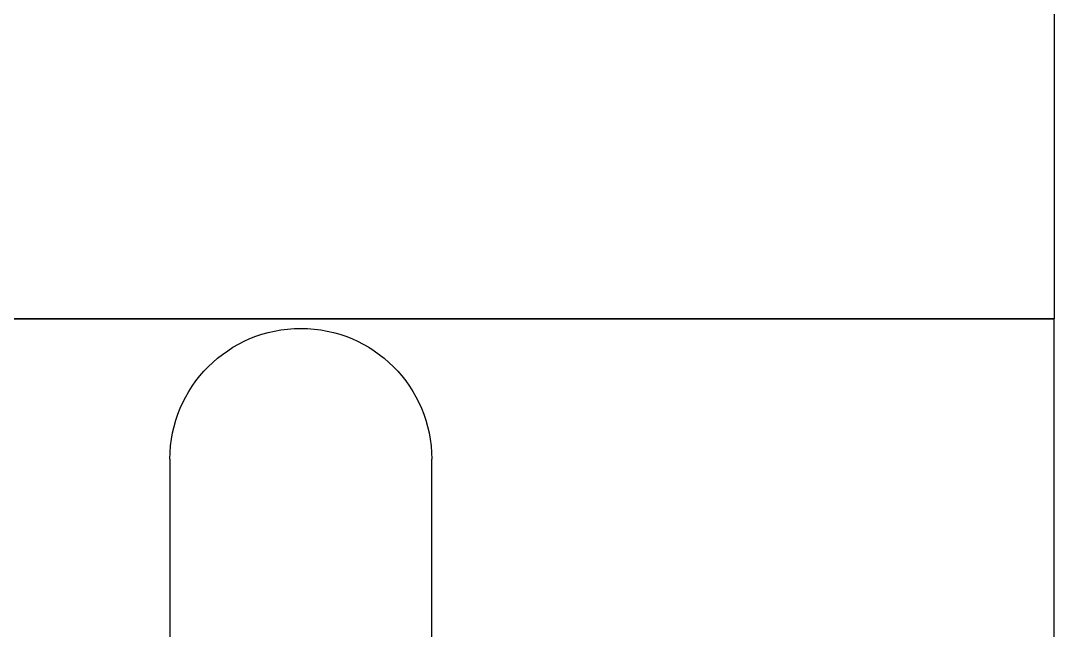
# Model space of a CAD drawing. Header units: millimetres. Extents: x 11489 to 12006, y 36725 to 37730.
# Drawn here: x 11812.18 to 11829.34, y 37465.28 to 37475.4 of the extents above; entities that cross this region are included whole.
import ezdxf

# ---------------------------------------------------------------- set-up
doc = ezdxf.new("R2010")
doc.units = ezdxf.units.MM
doc.layers.add('002 Çizgi', color=7, linetype='Continuous')

# ---------------------------------------------------------------- blocks, each defined once
blk = doc.blocks.new('A$C3596506F')
at = {"layer": '002 Çizgi', "color": 7}
for p, q in [((38.151, 105.997), (38.151, 132.669)), ((42.497, 132.669), (42.497, 105.997))]:
    blk.add_line(p, q, dxfattribs=at)
blk.add_lwpolyline([(27.816, 135), (97.816, 135), (97.816, 0), (27.816, 0)], close=True, dxfattribs=at)
blk.add_arc((40.324, 132.669), 2.173, 0, 180, dxfattribs=at)

msp = doc.modelspace()

# ---------------------------------------------------------------- linework, layer by layer
msp.add_lwpolyline([(11759.34, 37470.45), (11829.34, 37470.45), (11829.34, 37540.45), (11759.34, 37540.45)], close=True)

# ---------------------------------------------------------------- block references
at = {"xscale": -1}
msp.add_blockref('A$C3596506F', (11857.155, 37335.45), dxfattribs=at)

doc.saveas('drawing.dxf')
